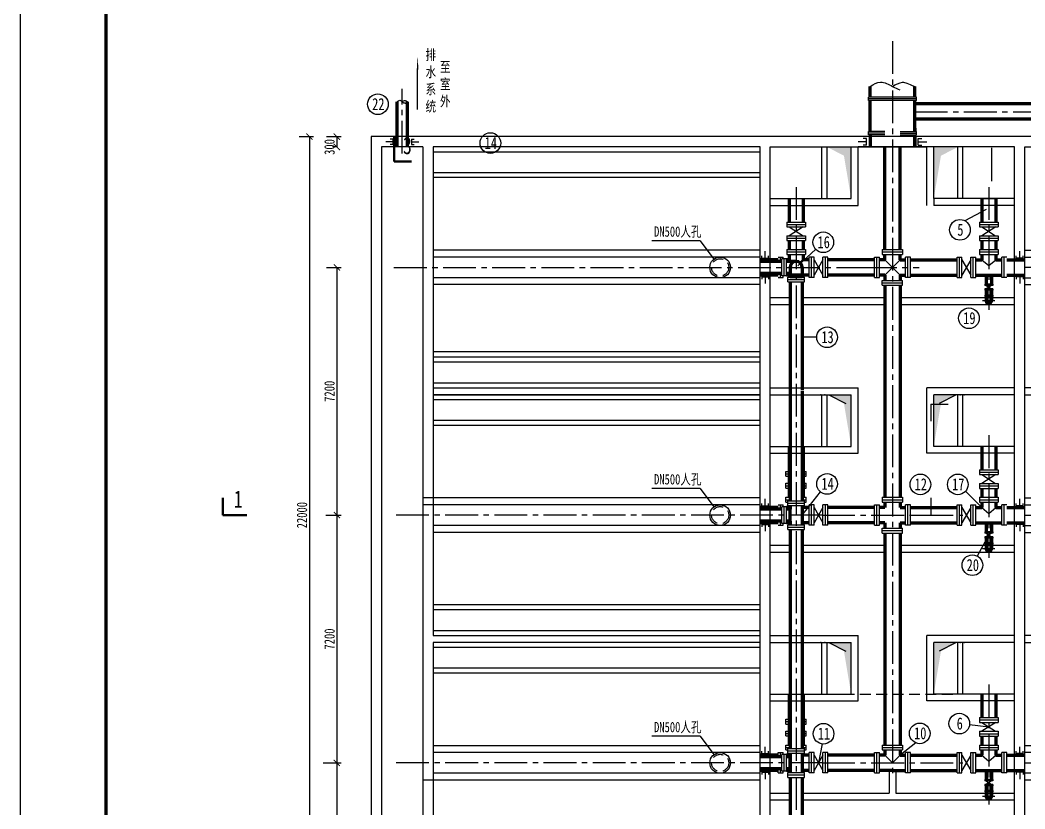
# Model space of a CAD drawing. Header units: millimetres. Extents: x 4237 to 5078, y 1819 to 2413.
# Drawn here: x 4237.1 to 4529.2, y 1956.4 to 2185.7 of the extents above; entities that cross this region are included whole.
import ezdxf
from ezdxf.enums import TextEntityAlignment as Align

# ---------------------------------------------------------------- set-up
doc = ezdxf.new("R2010")
doc.units = ezdxf.units.MM
doc.header["$LTSCALE"] = 0.5
doc.linetypes.add('CENTER2', pattern=[28.575, 19.05, -3.175, 3.175, -3.175])
doc.linetypes.add('DASHED2', pattern=[9.525, 6.35, -3.175])
for name, color, linetype in [('TWT_TITLE', 7, 'Continuous'), ('尺寸标注', 3, 'Continuous'), ('序号', 30, 'Continuous'), ('标高', 202, 'Continuous'), ('槽等滤池内部构造', 41, 'Continuous'), ('水面', 150, 'Continuous'), ('滤板等构造', 5, 'Continuous'), ('点划线', 4, 'CENTER2'), ('辅助与打断', 1, 'Continuous'), ('阀门等', 61, 'Continuous')]:
    doc.layers.add(name, color=color, linetype=linetype)
for name, color, linetype, lineweight in [('剖切符号', 1, 'Continuous', 30), ('反冲洗管线', 161, 'Continuous', 70), ('空气管线', 191, 'Continuous', 70), ('管线', 2, 'Continuous', 70)]:
    doc.layers.add(name, color=color, linetype=linetype, lineweight=lineweight)
doc.styles.get("Standard").update_dxf_attribs({"font": '', "width": 0.75})
doc.styles.add('标注', font='', dxfattribs={"width": 0.75, "height": 3})
doc.styles.get('Standard').set_extended_font_data('FangSong_GB2312')
doc.styles.get('标注').set_extended_font_data('FangSong_GB2312')

# ---------------------------------------------------------------- blocks, each defined once
blk = doc.blocks.new('编号')
at = {"layer": '序号'}
blk.add_circle((0, 0), 3, dxfattribs=at)
at = {"layer": '序号', "width": 0.75}
blk.add_attdef('编号', text='', height=3.5, dxfattribs=at).set_placement((0.13, -1.71), align=Align.CENTER)
blk = doc.blocks.new('_ArchTick')
at = {"color": 0, "linetype": 'ByBlock', "const_width": 0.15}
blk.add_lwpolyline([(-0.5, -0.5), (0.5, 0.5)], dxfattribs=at)

msp = doc.modelspace()

# ---------------------------------------------------------------- hatches: boundary and pattern name
at = {"layer": '水面'}
for points in [[(4478.717, 2148.809), (4471.717, 2148.809), (4476.617, 2146.274), (4478.717, 2133.809)], [(4502.717, 2148.809), (4509.717, 2148.809), (4504.818, 2146.274), (4502.717, 2133.809)], [(4478.717, 2076.809), (4471.717, 2076.809), (4476.617, 2074.274), (4478.717, 2061.809)], [(4502.717, 2076.809), (4509.717, 2076.809), (4504.818, 2074.274), (4502.717, 2061.809)], [(4478.717, 2004.809), (4471.717, 2004.809), (4476.617, 2002.274), (4478.717, 1989.809)], [(4502.717, 2004.809), (4509.717, 2004.809), (4504.818, 2002.274), (4502.717, 1989.809)]]:
    msp.add_hatch(color=256, dxfattribs=at).paths.add_polyline_path(points)

# ---------------------------------------------------------------- linework, layer by layer
for p, q in [((4352.691, 2159.698), (4352.691, 2171.307)), ((4642.217, 2151.809), (4339.217, 2151.809)), ((4339.217, 2151.809), (4339.217, 2077.809)), ((4345.517, 2150.309), (4343.42, 2150.309)), ((4345.517, 2151.109), (4344.747, 2151.109)), ((4345.517, 2151.109), (4345.517, 2149.509)), ((4350.917, 2151.109), (4350.917, 2149.509)), ((4350.917, 2151.109), (4351.688, 2151.109)), ((4350.917, 2150.309), (4353.015, 2150.309)), ((4483.217, 2150.309), (4480.717, 2150.309)), ((4483.217, 2151.309), (4482.217, 2151.309)), ((4483.217, 2149.309), (4483.217, 2151.309)), ((4498.217, 2149.309), (4498.217, 2151.309)), ((4498.217, 2151.309), (4499.217, 2151.309)), ((4498.217, 2150.309), (4500.717, 2150.309)), ((4354.217, 2148.809), (4342.217, 2148.809)), ((4342.217, 2148.809), (4342.217, 2077.809)), ((4345.517, 2149.509), (4344.724, 2149.509)), ((4350.917, 2149.509), (4351.711, 2149.509)), ((4354.217, 2148.809), (4354.217, 2077.809)), ((4357.217, 2148.809), (4357.217, 2078.809)), ((4452.217, 2148.809), (4357.217, 2148.809)), ((4455.217, 2077.809), (4455.217, 2148.809)), ((4455.217, 2148.809), (4480.717, 2148.809)), ((4470.217, 2133.926), (4470.217, 2148.926)), ((4471.717, 2133.926), (4471.717, 2148.926)), ((4478.717, 2133.809), (4478.717, 2148.809)), ((4478.717, 2133.809), (4478.717, 2148.809)), ((4480.717, 2148.809), (4500.717, 2148.809)), ((4480.717, 2131.809), (4480.717, 2148.809)), ((4483.217, 2149.309), (4482.217, 2149.309)), ((4498.217, 2149.309), (4499.217, 2149.309)), ((4526.217, 2148.809), (4500.717, 2148.809)), ((4500.717, 2131.809), (4500.717, 2148.809)), ((4502.717, 2133.809), (4502.717, 2148.809)), ((4502.717, 2133.809), (4502.717, 2148.809)), ((4509.717, 2133.809), (4509.717, 2148.809)), ((4511.217, 2133.809), (4511.217, 2148.809)), ((4526.217, 2077.809), (4526.217, 2148.809)), ((4529.217, 2148.809), (4624.217, 2148.809)), ((4529.217, 2078.809), (4529.217, 2148.809)), ((4455.217, 2133.809), (4478.717, 2133.809)), ((4526.217, 2133.809), (4502.717, 2133.809)), ((4516.717, 2133.809), (4520.722, 2133.809)), ((4455.217, 2131.809), (4480.717, 2131.809)), ((4526.217, 2131.809), (4502.717, 2131.809)), ((4434.84, 2121.555), (4438.833, 2116.212)), ((4453.717, 2116.505), (4453.717, 2118.505)), ((4527.717, 2116.505), (4527.717, 2118.505)), ((4452.717, 2116.505), (4452.717, 2117.205)), ((4452.717, 2116.505), (4454.717, 2116.505)), ((4454.717, 2116.505), (4454.717, 2117.205)), ((4461.288, 2115.559), (4460.713, 2116.059)), ((4464.717, 2116.059), (4463.754, 2115.219)), ((4488.467, 2116.059), (4490.717, 2113.809)), ((4490.717, 2113.809), (4492.967, 2116.059)), ((4516.717, 2116.059), (4518.717, 2114.316)), ((4518.717, 2114.316), (4520.722, 2116.059)), ((4526.717, 2116.505), (4526.717, 2117.205)), ((4528.717, 2116.505), (4526.717, 2116.505)), ((4528.717, 2116.505), (4528.717, 2117.205)), ((4490.717, 2113.809), (4488.467, 2111.559)), ((4490.717, 2113.809), (4492.967, 2111.559)), ((4452.717, 2111.113), (4454.717, 2111.113)), ((4452.717, 2111.113), (4452.717, 2110.413)), ((4453.717, 2111.113), (4453.717, 2109.113)), ((4454.717, 2111.113), (4454.717, 2110.413)), ((4528.717, 2111.113), (4526.717, 2111.113)), ((4526.717, 2111.113), (4526.717, 2110.413)), ((4527.717, 2111.113), (4527.717, 2109.113)), ((4528.717, 2111.113), (4528.717, 2110.413)), ((4455.217, 2105.059), (4460.967, 2105.059)), ((4455.217, 2103.059), (4460.967, 2103.059)), ((4464.467, 2105.059), (4488.467, 2105.059)), ((4464.467, 2103.059), (4488.467, 2103.059)), ((4492.967, 2105.059), (4526.217, 2105.059)), ((4492.967, 2103.059), (4526.217, 2103.059)), ((4357.217, 2089.398), (4452.217, 2089.398)), ((4339.217, 2077.809), (4339.217, 1986.236)), ((4342.217, 2077.809), (4342.217, 1986.236)), ((4354.217, 2077.809), (4354.217, 1986.236)), ((4357.217, 2078.809), (4452.217, 2078.809)), ((4357.217, 2076.809), (4357.217, 2006.809)), ((4452.217, 2076.809), (4357.217, 2076.809)), ((4357.217, 2076.809), (4452.217, 2076.809)), ((4452.217, 2006.809), (4452.217, 2077.809)), ((4455.217, 2078.809), (4480.717, 2078.809)), ((4455.217, 1986.236), (4455.217, 2077.809)), ((4455.217, 2076.809), (4478.717, 2076.809)), ((4470.217, 2061.809), (4470.217, 2076.809)), ((4471.717, 2061.809), (4471.717, 2076.809)), ((4478.717, 2061.809), (4478.717, 2076.809)), ((4478.717, 2061.809), (4478.717, 2076.809)), ((4480.717, 2077.809), (4480.717, 2078.809)), ((4480.717, 2059.809), (4480.717, 2077.809)), ((4526.217, 2078.809), (4500.717, 2078.809)), ((4500.717, 2077.809), (4500.717, 2078.809)), ((4500.717, 2059.809), (4500.717, 2077.809)), ((4502.717, 2061.809), (4502.717, 2076.809)), ((4526.217, 2076.809), (4502.717, 2076.809)), ((4502.717, 2061.809), (4502.717, 2076.809)), ((4509.717, 2061.809), (4509.717, 2076.809)), ((4511.217, 2061.809), (4511.217, 2076.809)), ((4526.217, 1986.236), (4526.217, 2077.809)), ((4624.217, 2078.809), (4529.217, 2078.809)), ((4529.217, 2006.809), (4529.217, 2077.809)), ((4529.217, 2076.809), (4624.217, 2076.809)), ((4455.217, 2061.809), (4478.717, 2061.809)), ((4455.217, 2059.809), (4480.717, 2059.809)), ((4526.217, 2059.809), (4500.717, 2059.809)), ((4526.217, 2061.809), (4502.717, 2061.809)), ((4434.84, 2049.555), (4438.833, 2044.212)), ((4452.717, 2044.505), (4452.717, 2045.205)), ((4453.717, 2044.505), (4453.717, 2046.505)), ((4454.717, 2044.505), (4454.717, 2045.205)), ((4526.717, 2044.505), (4526.717, 2045.205)), ((4527.717, 2044.505), (4527.717, 2046.505)), ((4528.717, 2044.505), (4528.717, 2045.205)), ((4452.717, 2044.505), (4454.717, 2044.505)), ((4460.967, 2043.838), (4460.713, 2044.059)), ((4464.717, 2044.059), (4464.467, 2043.841)), ((4516.717, 2044.059), (4518.717, 2042.316)), ((4518.717, 2042.316), (4520.722, 2044.059)), ((4528.717, 2044.505), (4526.717, 2044.505)), ((4452.717, 2039.113), (4454.717, 2039.113)), ((4452.717, 2039.113), (4452.717, 2038.413)), ((4453.717, 2039.113), (4453.717, 2037.113)), ((4454.717, 2039.113), (4454.717, 2038.413)), ((4528.717, 2039.113), (4526.717, 2039.113)), ((4526.717, 2039.113), (4526.717, 2038.413)), ((4527.717, 2039.113), (4527.717, 2037.113)), ((4528.717, 2039.113), (4528.717, 2038.413)), ((4455.217, 2033.059), (4460.967, 2033.059)), ((4464.467, 2033.059), (4488.467, 2033.059)), ((4492.967, 2033.059), (4526.217, 2033.059)), ((4455.217, 2031.059), (4460.967, 2031.059)), ((4464.467, 2031.059), (4488.467, 2031.059)), ((4492.967, 2031.059), (4526.217, 2031.059)), ((4357.217, 2006.809), (4452.217, 2006.809)), ((4452.217, 1986.236), (4452.217, 2006.809)), ((4455.217, 2006.809), (4480.717, 2006.809)), ((4480.717, 1987.809), (4480.717, 2006.809)), ((4526.217, 2006.809), (4500.717, 2006.809)), ((4500.717, 1987.809), (4500.717, 2006.809)), ((4624.217, 2006.809), (4529.217, 2006.809)), ((4529.217, 1986.236), (4529.217, 2006.809)), ((4357.217, 2004.809), (4357.217, 1986.236)), ((4452.217, 2004.809), (4357.217, 2004.809)), ((4455.217, 2004.809), (4478.717, 2004.809)), ((4470.217, 1989.809), (4470.217, 2004.809)), ((4471.717, 1989.809), (4471.717, 2004.809)), ((4478.717, 1989.809), (4478.717, 2004.809)), ((4478.717, 1989.809), (4478.717, 2004.809)), ((4478.717, 1989.809), (4478.717, 2004.809)), ((4502.717, 1989.809), (4502.717, 2004.809)), ((4502.717, 1989.809), (4502.717, 2004.809)), ((4526.217, 2004.809), (4502.717, 2004.809)), ((4502.717, 1989.809), (4502.717, 2004.809)), ((4509.717, 1989.809), (4509.717, 2004.809)), ((4511.217, 1989.809), (4511.217, 2004.809)), ((4529.217, 2004.809), (4624.217, 2004.809)), ((4455.217, 1989.809), (4478.717, 1989.809)), ((4526.217, 1989.809), (4502.717, 1989.809)), ((4339.217, 1986.236), (4339.217, 1931.809)), ((4342.217, 1986.236), (4342.217, 1934.809)), ((4354.217, 1986.236), (4354.217, 1934.809)), ((4357.217, 1986.236), (4357.217, 1934.809)), ((4452.217, 1934.809), (4452.217, 1986.236)), ((4455.217, 1987.809), (4480.717, 1987.809)), ((4455.217, 1934.809), (4455.217, 1986.236)), ((4526.217, 1987.809), (4500.717, 1987.809)), ((4526.217, 1934.809), (4526.217, 1986.236)), ((4529.217, 1934.809), (4529.217, 1986.236)), ((4434.84, 1977.555), (4438.833, 1972.212)), ((4453.717, 1972.505), (4453.717, 1974.505)), ((4527.717, 1972.505), (4527.717, 1974.505)), ((4452.717, 1972.505), (4452.717, 1973.205)), ((4452.717, 1972.505), (4454.717, 1972.505)), ((4454.717, 1972.505), (4454.717, 1973.205)), ((4460.967, 1971.838), (4460.713, 1972.059)), ((4464.717, 1972.059), (4464.467, 1971.841)), ((4488.467, 1972.059), (4490.717, 1969.809)), ((4490.717, 1969.809), (4492.967, 1972.059)), ((4516.717, 1972.059), (4518.717, 1970.316)), ((4518.717, 1970.316), (4520.722, 1972.059)), ((4526.717, 1972.505), (4526.717, 1973.205)), ((4528.717, 1972.505), (4526.717, 1972.505)), ((4528.717, 1972.505), (4528.717, 1973.205)), ((4452.717, 1967.113), (4454.717, 1967.113)), ((4452.717, 1967.113), (4452.717, 1966.413)), ((4453.717, 1967.113), (4453.717, 1965.113)), ((4454.717, 1967.113), (4454.717, 1966.413)), ((4489.717, 1967.559), (4489.717, 1961.059)), ((4491.717, 1967.559), (4491.717, 1961.059)), ((4528.717, 1967.113), (4526.717, 1967.113)), ((4526.717, 1967.113), (4526.717, 1966.413)), ((4527.717, 1967.113), (4527.717, 1965.113)), ((4528.717, 1967.113), (4528.717, 1966.413)), ((4455.217, 1961.059), (4460.967, 1961.059)), ((4464.467, 1961.059), (4489.717, 1961.059)), ((4491.717, 1961.059), (4526.217, 1961.059)), ((4455.217, 1959.059), (4460.967, 1959.059)), ((4464.467, 1959.059), (4491.717, 1959.059)), ((4491.717, 1959.059), (4526.217, 1959.059))]:
    msp.add_line(p, q)
at = {"color": 0}
for p, q in [((4500.717, 2148.809), (4480.717, 2148.809)), ((4480.717, 2148.809), (4482.717, 2148.809)), ((4502.717, 2133.809), (4502.717, 2131.809))]:
    msp.add_line(p, q, dxfattribs=at)
msp.add_lwpolyline([(4352.691, 2171.307, 0.5, 0, 0), (4352.691, 2175.307, 0, 0, 0)], format="xyseb")
for centre in [(4440.629, 2113.809), (4440.629, 2041.809), (4440.629, 1969.809)]:
    msp.add_circle(centre, 3)
at = {"linetype": 'DASHED2'}
for centre in [(4440.629, 2113.809), (4440.629, 2041.809), (4440.629, 1969.809)]:
    msp.add_circle(centre, 2.5, dxfattribs=at)
for points in [[(4484.217, 2166.414), (4487.249, 2167.688), (4490.774, 2166.414), (4492.853, 2165.371)], [(4346.717, 2161.958), (4347.528, 2162.369), (4348.217, 2161.958), (4349.044, 2161.576), (4349.717, 2161.958)]]:
    msp.add_spline(points, degree=3)
for points, knots in [([(4490.774, 2166.414), (4491.578, 2166.997), (4493.994, 2168.095), (4495.026, 2167.238), (4497.217, 2166.414)], [5.6120981, 5.6120981, 5.6120981, 5.6120981, 8.3002668, 11.0951558, 11.0951558, 11.0951558, 11.0951558]), ([(4348.217, 2161.958), (4348.485, 2162.172), (4349.015, 2162.531), (4349.496, 2162.138), (4349.717, 2161.958)], [1.7112257, 1.7112257, 1.7112257, 1.7112257, 2.6216119, 3.3962853, 3.3962853, 3.3962853, 3.3962853])]:
    msp.add_open_spline(points, degree=3, knots=knots)
at = {"layer": 'TWT_TITLE', "color": 0}
msp.add_lwpolyline([(4237.137, 1819.483), (5078.137, 1819.483), (5078.137, 2413.483), (4237.137, 2413.483)], close=True, dxfattribs=at)
at = {"layer": 'TWT_TITLE', "color": 0, "const_width": 1}
msp.add_lwpolyline([(4262.137, 1829.483), (5068.137, 1829.483), (5068.137, 2403.483), (4262.137, 2403.483)], close=True, dxfattribs=at)
at = {"layer": '剖切符号', "ltscale": 0.4}
for p, q in [((4501.883, 2074.096), (4501.883, 2069.096)), ((4501.883, 2074.096), (4506.883, 2074.096)), ((4501.883, 2046.809), (4501.883, 2041.809)), ((4496.883, 2041.809), (4501.883, 2041.809))]:
    msp.add_line(p, q, dxfattribs=at)
at = {"layer": '反冲洗管线'}
for p, q in [((4600.017, 2161.359), (4497.217, 2161.359)), ((4600.017, 2156.859), (4497.217, 2156.859)), ((4488.467, 2119.009), (4488.467, 2148.809)), ((4492.967, 2119.009), (4492.967, 2148.809)), ((4460.713, 2133.809), (4460.713, 2126.992)), ((4464.717, 2133.809), (4464.717, 2126.992)), ((4516.717, 2133.809), (4516.717, 2126.992)), ((4520.722, 2133.809), (4520.722, 2126.992)), ((4460.713, 2121.592), (4460.713, 2119.009)), ((4464.717, 2121.592), (4464.717, 2119.009)), ((4516.717, 2121.592), (4516.717, 2119.009)), ((4520.722, 2121.592), (4520.722, 2119.009)), ((4460.713, 2117.609), (4460.713, 2116.059)), ((4464.717, 2117.609), (4464.717, 2116.059)), ((4488.467, 2116.059), (4488.467, 2117.609)), ((4492.967, 2116.059), (4492.967, 2117.609)), ((4516.717, 2117.609), (4516.717, 2116.059)), ((4520.722, 2117.609), (4520.722, 2116.059)), ((4457.517, 2116.059), (4452.217, 2116.059)), ((4460.713, 2116.059), (4459.917, 2116.059)), ((4466.517, 2116.059), (4464.717, 2116.059)), ((4485.517, 2116.059), (4471.917, 2116.059)), ((4485.517, 2116.059), (4477.204, 2116.059)), ((4488.467, 2116.059), (4486.917, 2116.059)), ((4488.467, 2116.059), (4486.917, 2116.059)), ((4492.967, 2116.059), (4494.517, 2116.059)), ((4495.917, 2116.059), (4509.517, 2116.059)), ((4514.917, 2116.059), (4516.717, 2116.059)), ((4520.722, 2116.059), (4522.517, 2116.059)), ((4523.917, 2116.059), (4529.217, 2116.059)), ((4457.517, 2111.559), (4452.217, 2111.559)), ((4466.517, 2111.559), (4459.917, 2111.559)), ((4485.517, 2111.559), (4471.917, 2111.559)), ((4485.517, 2111.559), (4477.204, 2111.559)), ((4488.467, 2111.559), (4486.917, 2111.559)), ((4488.467, 2111.559), (4486.917, 2111.559)), ((4488.467, 2111.559), (4488.467, 2110.017)), ((4492.967, 2111.559), (4492.967, 2110.017)), ((4492.967, 2111.559), (4494.517, 2111.559)), ((4495.917, 2111.559), (4509.517, 2111.559)), ((4514.917, 2111.559), (4522.517, 2111.559)), ((4523.917, 2111.559), (4529.217, 2111.559)), ((4488.467, 2108.617), (4488.467, 2077.809)), ((4492.967, 2108.617), (4492.967, 2077.813)), ((4488.467, 2077.813), (4488.467, 2047.009)), ((4492.967, 2077.813), (4492.967, 2047.009)), ((4460.713, 2061.809), (4460.713, 2047.009)), ((4464.717, 2061.809), (4464.717, 2047.009)), ((4516.717, 2061.809), (4516.717, 2054.992)), ((4520.722, 2061.809), (4520.722, 2054.992)), ((4516.717, 2049.592), (4516.717, 2047.009)), ((4520.722, 2049.592), (4520.722, 2047.009)), ((4460.713, 2044.609), (4460.713, 2044.059)), ((4464.717, 2044.609), (4464.717, 2044.059)), ((4488.467, 2045.609), (4488.467, 2044.059)), ((4492.967, 2045.609), (4492.967, 2044.059)), ((4516.717, 2045.609), (4516.717, 2044.059)), ((4520.722, 2045.609), (4520.722, 2044.059)), ((4457.517, 2044.059), (4452.217, 2044.059)), ((4460.713, 2044.059), (4459.917, 2044.059)), ((4466.517, 2044.059), (4464.717, 2044.059)), ((4485.517, 2044.059), (4471.917, 2044.059)), ((4485.517, 2044.059), (4477.204, 2044.059)), ((4488.467, 2044.059), (4486.917, 2044.059)), ((4488.467, 2044.059), (4486.917, 2044.059)), ((4492.967, 2044.059), (4494.517, 2044.059)), ((4495.917, 2044.059), (4509.517, 2044.059)), ((4514.917, 2044.059), (4516.717, 2044.059)), ((4520.722, 2044.059), (4522.517, 2044.059)), ((4523.917, 2044.059), (4529.217, 2044.059)), ((4457.517, 2039.559), (4452.217, 2039.559)), ((4460.967, 2039.559), (4459.917, 2039.559)), ((4466.517, 2039.559), (4464.467, 2039.559)), ((4485.517, 2039.559), (4471.917, 2039.559)), ((4485.517, 2039.559), (4477.204, 2039.559)), ((4488.467, 2039.559), (4486.917, 2039.559)), ((4488.467, 2039.559), (4486.917, 2039.559)), ((4488.467, 2039.559), (4488.467, 2038.009)), ((4492.967, 2039.559), (4492.967, 2038.009)), ((4492.967, 2039.559), (4494.517, 2039.559)), ((4495.917, 2039.559), (4509.517, 2039.559)), ((4514.917, 2039.559), (4522.517, 2039.559)), ((4523.917, 2039.559), (4529.217, 2039.559)), ((4488.467, 2036.609), (4488.467, 1986.236)), ((4492.967, 2036.609), (4492.967, 1986.236)), ((4460.713, 1989.809), (4460.713, 1986.236)), ((4464.717, 1989.809), (4464.717, 1986.236)), ((4516.717, 1989.809), (4516.717, 1986.236)), ((4520.722, 1989.809), (4520.722, 1986.236)), ((4460.713, 1986.236), (4460.713, 1975.009)), ((4464.717, 1986.236), (4464.717, 1975.009)), ((4488.467, 1986.236), (4488.467, 1975.009)), ((4492.967, 1986.236), (4492.967, 1975.009)), ((4516.717, 1986.236), (4516.717, 1982.992)), ((4520.722, 1986.236), (4520.722, 1982.992)), ((4516.717, 1977.592), (4516.717, 1975.009)), ((4520.722, 1977.592), (4520.722, 1975.009)), ((4457.517, 1972.059), (4452.217, 1972.059)), ((4460.713, 1972.059), (4459.917, 1972.059)), ((4460.713, 1972.609), (4460.713, 1972.059)), ((4464.717, 1972.609), (4464.717, 1972.059)), ((4466.517, 1972.059), (4464.717, 1972.059)), ((4485.517, 1972.059), (4471.917, 1972.059)), ((4485.517, 1972.059), (4477.204, 1972.059)), ((4488.467, 1972.059), (4486.917, 1972.059)), ((4488.467, 1972.059), (4486.917, 1972.059)), ((4488.467, 1973.609), (4488.467, 1972.059)), ((4492.967, 1973.609), (4492.967, 1972.059)), ((4492.967, 1972.059), (4494.517, 1972.059)), ((4495.917, 1972.059), (4509.517, 1972.059)), ((4514.917, 1972.059), (4516.717, 1972.059)), ((4516.717, 1973.609), (4516.717, 1972.059)), ((4520.722, 1973.609), (4520.722, 1972.059)), ((4520.722, 1972.059), (4522.517, 1972.059)), ((4523.917, 1972.059), (4529.217, 1972.059)), ((4457.517, 1967.559), (4452.217, 1967.559)), ((4460.967, 1967.559), (4459.917, 1967.559)), ((4466.517, 1967.559), (4464.467, 1967.559)), ((4485.517, 1967.559), (4471.917, 1967.559)), ((4485.517, 1967.559), (4477.204, 1967.559)), ((4490.717, 1967.559), (4486.917, 1967.559)), ((4490.717, 1967.559), (4486.917, 1967.559)), ((4490.717, 1967.559), (4494.517, 1967.559)), ((4495.917, 1967.559), (4509.517, 1967.559)), ((4514.917, 1967.559), (4522.517, 1967.559)), ((4523.917, 1967.559), (4529.217, 1967.559))]:
    msp.add_line(p, q, dxfattribs=at)
at = {"layer": '尺寸标注', "transparency": 16777216}
for p, q in [((4318.217, 2151.809), (4322.467, 2151.809)), ((4321.217, 2151.809), (4321.217, 1931.809)), ((4326.217, 2151.809), (4330.467, 2151.809)), ((4329.217, 2151.809), (4329.217, 2148.809)), ((4329.217, 2148.809), (4327.967, 2148.809)), ((4326.217, 2113.809), (4330.467, 2113.809)), ((4329.217, 2113.809), (4329.217, 2041.809)), ((4325.969, 2041.809), (4330.467, 2041.809)), ((4325.969, 2041.809), (4330.467, 2041.809)), ((4329.217, 2041.809), (4329.217, 1969.809)), ((4325.229, 1969.809), (4330.467, 1969.809)), ((4325.229, 1969.809), (4330.467, 1969.809)), ((4329.217, 1969.809), (4329.217, 1934.809))]:
    msp.add_line(p, q, dxfattribs=at)
at = {"layer": '尺寸标注', "color": 0}
for p, q in [((4452.217, 1934.809), (4452.217, 2148.809)), ((4529.217, 1934.809), (4529.217, 2148.809)), ((4624.217, 2078.809), (4529.217, 2078.809))]:
    msp.add_line(p, q, dxfattribs=at)
at = {"layer": '尺寸标注'}
msp.add_line((4357.217, 2078.809), (4357.217, 2076.809), dxfattribs=at)
at = {"layer": '序号'}
for p, q in [((4517.989, 2130.595), (4511.763, 2127.368)), ((4468.403, 2119.066), (4463.19, 2114.246)), ((4468.718, 2093.572), (4464.467, 2093.572)), ((4464.467, 2041.809), (4469.845, 2048.541)), ((4511.959, 2048.745), (4516.717, 2044.059)), ((4518.717, 2036.052), (4515.38, 2029.906)), ((4513.143, 1981.008), (4518.717, 1980.291)), ((4470.275, 1975.322), (4469.218, 1969.809)), ((4497.47, 1975.641), (4492.967, 1972.059))]:
    msp.add_line(p, q, dxfattribs=at)
at = {"layer": '标高'}
for p, q in [((4434.84, 2121.555), (4420.788, 2121.555)), ((4434.84, 2049.555), (4420.788, 2049.555)), ((4434.84, 1977.555), (4420.788, 1977.555))]:
    msp.add_line(p, q, dxfattribs=at)
at = {"layer": '槽等滤池内部构造'}
for p, q in [((4452.217, 2147.309), (4357.217, 2147.309)), ((4452.217, 2141.309), (4357.217, 2141.309)), ((4452.217, 2139.899), (4357.217, 2139.899)), ((4452.217, 2118.809), (4357.217, 2118.809)), ((4529.217, 2118.809), (4624.217, 2118.809)), ((4452.217, 2116.809), (4357.217, 2116.809)), ((4529.217, 2116.809), (4624.217, 2116.809)), ((4452.217, 2110.809), (4357.217, 2110.809)), ((4529.217, 2110.809), (4624.217, 2110.809)), ((4452.217, 2108.809), (4357.217, 2108.809)), ((4529.217, 2108.809), (4624.217, 2108.809)), ((4452.217, 2087.719), (4357.217, 2087.719)), ((4452.217, 2086.309), (4357.217, 2086.309)), ((4357.217, 2080.309), (4452.217, 2080.309)), ((4452.217, 2075.309), (4357.217, 2075.309)), ((4452.217, 2069.309), (4357.217, 2069.309)), ((4452.217, 2069.309), (4357.217, 2069.309)), ((4452.217, 2067.899), (4357.217, 2067.899)), ((4452.217, 2067.899), (4357.217, 2067.899)), ((4452.217, 2046.809), (4354.217, 2046.809)), ((4452.217, 2044.809), (4354.217, 2044.809)), ((4529.217, 2046.809), (4624.217, 2046.809)), ((4529.217, 2046.809), (4532.317, 2046.809)), ((4529.217, 2044.809), (4624.217, 2044.809)), ((4529.217, 2044.809), (4532.317, 2044.809)), ((4452.217, 2038.809), (4357.217, 2038.809)), ((4529.217, 2038.809), (4624.217, 2038.809)), ((4529.217, 2038.809), (4532.317, 2038.809)), ((4452.217, 2036.809), (4357.217, 2036.809)), ((4529.217, 2036.809), (4624.217, 2036.809)), ((4529.217, 2036.809), (4532.317, 2036.809)), ((4452.217, 2015.719), (4357.217, 2015.719)), ((4452.217, 2014.309), (4357.217, 2014.309)), ((4357.217, 2008.309), (4452.217, 2008.309)), ((4452.217, 2003.309), (4357.217, 2003.309)), ((4452.217, 1997.309), (4357.217, 1997.309)), ((4452.217, 1995.899), (4357.217, 1995.899)), ((4452.217, 1974.809), (4357.217, 1974.809)), ((4532.492, 1974.809), (4529.217, 1974.809)), ((4452.217, 1972.809), (4357.217, 1972.809)), ((4532.492, 1972.809), (4529.217, 1972.809)), ((4452.217, 1966.809), (4357.217, 1966.809)), ((4532.492, 1966.809), (4529.217, 1966.809)), ((4452.217, 1964.809), (4354.217, 1964.809)), ((4532.492, 1964.809), (4529.217, 1964.809))]:
    msp.add_line(p, q, dxfattribs=at)
at = {"layer": '水面'}
for p, q in [((4472.217, 2076.809), (4477.117, 2074.274)), ((4509.217, 2076.809), (4504.318, 2074.274)), ((4472.217, 2004.809), (4477.117, 2002.274)), ((4509.217, 2004.809), (4504.318, 2002.274))]:
    msp.add_line(p, q, dxfattribs=at)
for p in [(4469.884, 2076.809), (4469.884, 2076.809), (4471.051, 2076.809), (4471.051, 2076.809), (4510.384, 2076.809), (4510.384, 2076.809), (4511.551, 2076.809), (4511.551, 2076.809), (4469.884, 2004.809), (4469.884, 2004.809), (4471.051, 2004.809), (4471.051, 2004.809), (4510.384, 2004.809), (4510.384, 2004.809), (4511.551, 2004.809), (4511.551, 2004.809)]:
    msp.add_point(p, dxfattribs=at)
at = {"layer": '滤板等构造'}
msp.add_line((4519.567, 2138.859), (4519.567, 2148.559), dxfattribs=at)
at = {"layer": '点划线'}
for p, q in [((4490.717, 2179.558), (4490.717, 1966.176)), ((4348.217, 2146.909), (4348.217, 2165.671)), ((4497.217, 2159.041), (4605.017, 2159.109)), ((4462.717, 2137.139), (4462.717, 2109.072)), ((4462.717, 2137.139), (4462.717, 1935.173)), ((4518.717, 2137.139), (4518.717, 2101.459)), ((4345.819, 2113.809), (4482.431, 2113.809)), ((4482.431, 2113.809), (4498.486, 2113.809)), ((4620.327, 2113.809), (4529.217, 2113.809)), ((4520.509, 2104.059), (4516.903, 2104.059)), ((4518.717, 2065.016), (4518.717, 2029.388)), ((4470.277, 2041.809), (4345.503, 2041.809)), ((4470.277, 2041.809), (4511.158, 2041.809)), ((4529.217, 2041.809), (4620.785, 2041.809)), ((4520.509, 2032.059), (4516.903, 2032.059)), ((4518.717, 1992.6), (4518.717, 1957.674)), ((4470.277, 1969.809), (4346.02, 1969.809)), ((4470.277, 1969.809), (4511.158, 1969.809)), ((4529.217, 1969.809), (4624.217, 1969.809)), ((4520.509, 1960.059), (4516.903, 1960.059))]:
    msp.add_line(p, q, dxfattribs=at)
at = {"layer": '点划线', "linetype": 'DASHED2'}
msp.add_line((4471.717, 1989.809), (4509.717, 1989.809), dxfattribs=at)
at = {"layer": '空气管线'}
for p, q in [((4458.517, 2115.559), (4452.217, 2115.559)), ((4462.717, 2115.559), (4459.917, 2115.559)), ((4458.517, 2112.059), (4452.217, 2112.059)), ((4460.967, 2112.059), (4459.917, 2112.059)), ((4460.967, 2113.809), (4460.967, 2111.009)), ((4464.467, 2113.809), (4464.467, 2111.009)), ((4460.967, 2109.609), (4460.967, 2077.809)), ((4464.467, 2109.609), (4464.467, 2078.161)), ((4460.967, 2077.809), (4460.967, 2046.009)), ((4464.467, 2077.809), (4464.467, 2046.009)), ((4460.967, 2044.609), (4460.967, 2043.559)), ((4464.467, 2044.609), (4464.467, 2039.009)), ((4458.517, 2043.559), (4452.217, 2043.559)), ((4460.967, 2043.559), (4459.917, 2043.559)), ((4460.967, 2040.059), (4460.967, 2043.559)), ((4458.517, 2040.059), (4452.217, 2040.059)), ((4460.967, 2040.059), (4459.917, 2040.059)), ((4460.967, 2040.059), (4460.967, 2039.009)), ((4460.967, 2037.609), (4460.967, 1986.236)), ((4464.467, 2037.609), (4464.467, 1986.236)), ((4460.967, 1986.236), (4460.967, 1974.009)), ((4464.467, 1986.236), (4464.467, 1974.009)), ((4458.517, 1971.559), (4452.217, 1971.559)), ((4460.967, 1971.559), (4459.917, 1971.559)), ((4460.967, 1972.609), (4460.967, 1967.009)), ((4460.967, 1968.059), (4460.967, 1971.559)), ((4464.467, 1972.609), (4464.467, 1967.009)), ((4458.517, 1968.059), (4452.217, 1968.059)), ((4460.967, 1968.059), (4459.917, 1968.059)), ((4460.967, 1965.609), (4460.967, 1936.876)), ((4464.467, 1965.609), (4464.467, 1936.876))]:
    msp.add_line(p, q, dxfattribs=at)
msp.add_arc((4462.717, 2113.809), 1.75, 0, 180, dxfattribs=at)
at = {"layer": '管线'}
for p, q in [((4484.217, 2163.309), (4484.217, 2166.414)), ((4497.217, 2163.309), (4497.217, 2166.414)), ((4346.717, 2148.809), (4346.717, 2161.958)), ((4349.717, 2148.809), (4349.717, 2161.958)), ((4484.217, 2153.309), (4484.217, 2162.309)), ((4497.217, 2153.309), (4497.217, 2162.309)), ((4497.217, 2148.809), (4497.217, 2152.309)), ((4517.967, 2111.559), (4517.967, 2108.95)), ((4519.467, 2111.559), (4519.467, 2108.95)), ((4517.967, 2107.154), (4517.967, 2105.759)), ((4519.467, 2107.154), (4519.467, 2105.759)), ((4517.967, 2105.359), (4517.967, 2104.059)), ((4519.467, 2105.359), (4519.467, 2104.059)), ((4517.967, 2039.559), (4517.967, 2036.95)), ((4519.467, 2039.559), (4519.467, 2036.95)), ((4517.967, 2035.154), (4517.967, 2033.759)), ((4517.967, 2033.359), (4517.967, 2032.059)), ((4519.467, 2035.154), (4519.467, 2033.759)), ((4519.467, 2033.359), (4519.467, 2032.059)), ((4517.967, 1967.559), (4517.967, 1964.95)), ((4519.467, 1967.559), (4519.467, 1964.95)), ((4517.967, 1963.154), (4517.967, 1961.759)), ((4519.467, 1963.154), (4519.467, 1961.759)), ((4517.967, 1961.359), (4517.967, 1960.059)), ((4519.467, 1961.359), (4519.467, 1960.059))]:
    msp.add_line(p, q, dxfattribs=at)
at = {"layer": '管线', "linetype": 'DASHED2'}
for p, q in [((4497.217, 2154.309), (4497.217, 2153.309)), ((4484.217, 2152.309), (4484.217, 2148.809)), ((4497.217, 2152.309), (4497.217, 2148.809))]:
    msp.add_line(p, q, dxfattribs=at)
at = {"layer": '管线'}
for centre in [(4518.717, 2104.059), (4518.717, 2032.059), (4518.717, 1960.059)]:
    msp.add_arc(centre, 0.75, 180, 0, dxfattribs=at)
at = {"layer": '辅助与打断', "lineweight": 50}
for p, q in [((4345.894, 2151.619), (4345.894, 2144.619)), ((4345.894, 2144.619), (4350.894, 2144.619)), ((4296.053, 2041.809), (4296.053, 2046.809)), ((4296.053, 2041.809), (4296.053, 2046.809)), ((4303.053, 2041.809), (4296.053, 2041.809))]:
    msp.add_line(p, q, dxfattribs=at)
at = {"layer": '阀门等'}
for p, q in [((4497.717, 2163.309), (4483.717, 2163.309)), ((4483.717, 2162.309), (4483.717, 2163.309)), ((4497.717, 2162.809), (4483.717, 2162.809)), ((4497.717, 2162.309), (4483.717, 2162.309)), ((4497.717, 2162.309), (4497.717, 2163.309)), ((4488.467, 2153.309), (4483.717, 2153.309)), ((4483.717, 2152.309), (4483.717, 2153.309)), ((4488.467, 2152.809), (4483.717, 2152.809)), ((4492.967, 2153.309), (4497.717, 2153.309)), ((4492.967, 2152.809), (4497.717, 2152.809)), ((4497.717, 2152.309), (4497.717, 2153.309)), ((4488.467, 2152.309), (4483.717, 2152.309)), ((4492.967, 2152.309), (4497.717, 2152.309)), ((4460.013, 2126.992), (4460.015, 2125.592)), ((4460.015, 2126.992), (4465.42, 2126.992)), ((4465.42, 2126.992), (4465.42, 2125.592)), ((4516.013, 2126.992), (4516.015, 2125.592)), ((4516.015, 2126.992), (4521.42, 2126.992)), ((4521.42, 2126.992), (4521.42, 2125.592)), ((4460.015, 2126.292), (4465.42, 2126.292)), ((4460.015, 2125.592), (4465.42, 2125.592)), ((4460.713, 2125.592), (4464.717, 2122.992)), ((4464.722, 2125.592), (4460.717, 2122.992)), ((4516.015, 2126.292), (4521.42, 2126.292)), ((4516.015, 2125.592), (4521.42, 2125.592)), ((4516.713, 2125.592), (4520.717, 2122.992)), ((4520.722, 2125.592), (4516.717, 2122.992)), ((4460.013, 2122.992), (4460.015, 2121.592)), ((4460.015, 2122.992), (4465.42, 2122.992)), ((4460.015, 2122.292), (4465.42, 2122.292)), ((4460.015, 2121.592), (4465.42, 2121.592)), ((4465.42, 2122.992), (4465.42, 2121.592)), ((4516.013, 2122.992), (4516.015, 2121.592)), ((4516.015, 2122.992), (4521.42, 2122.992)), ((4516.015, 2122.292), (4521.42, 2122.292)), ((4516.015, 2121.592), (4521.42, 2121.592)), ((4521.42, 2122.992), (4521.42, 2121.592)), ((4460.015, 2119.009), (4465.42, 2119.009)), ((4460.015, 2119.009), (4460.015, 2117.609)), ((4460.015, 2118.309), (4465.42, 2118.309)), ((4460.015, 2117.609), (4465.42, 2117.609)), ((4465.42, 2119.009), (4465.42, 2117.609)), ((4487.767, 2119.009), (4493.667, 2119.009)), ((4487.767, 2119.009), (4487.767, 2117.609)), ((4487.767, 2118.309), (4493.667, 2118.309)), ((4487.767, 2117.609), (4493.667, 2117.609)), ((4493.667, 2119.009), (4493.667, 2117.609)), ((4516.015, 2119.009), (4521.42, 2119.009)), ((4516.015, 2119.009), (4516.015, 2117.609)), ((4516.015, 2118.309), (4521.42, 2118.309)), ((4516.015, 2117.609), (4521.42, 2117.609)), ((4521.42, 2119.009), (4521.42, 2117.609)), ((4457.517, 2116.82), (4458.917, 2116.82)), ((4458.217, 2115.559), (4458.217, 2116.82)), ((4458.517, 2111.359), (4458.517, 2116.259)), ((4459.917, 2116.259), (4458.517, 2116.259)), ((4458.917, 2116.259), (4458.917, 2116.82)), ((4459.217, 2111.359), (4459.217, 2116.259)), ((4459.217, 2112.059), (4459.217, 2115.559)), ((4459.917, 2111.359), (4459.917, 2116.259)), ((4466.517, 2110.92), (4466.517, 2116.82)), ((4467.917, 2116.82), (4466.517, 2116.82)), ((4467.217, 2110.92), (4467.217, 2116.82)), ((4467.917, 2110.92), (4467.917, 2116.82)), ((4467.917, 2116.059), (4470.517, 2111.559)), ((4470.517, 2116.059), (4467.917, 2111.559)), ((4470.517, 2110.92), (4470.517, 2116.82)), ((4471.917, 2116.82), (4470.517, 2116.82)), ((4471.217, 2110.92), (4471.217, 2116.82)), ((4471.217, 2110.92), (4471.217, 2116.759)), ((4471.917, 2110.92), (4471.917, 2116.82)), ((4485.517, 2110.92), (4485.517, 2116.82)), ((4485.517, 2116.82), (4486.917, 2116.82)), ((4486.217, 2110.92), (4486.217, 2116.82)), ((4486.917, 2110.92), (4486.917, 2116.82)), ((4494.517, 2110.92), (4494.517, 2116.82)), ((4495.917, 2116.82), (4494.517, 2116.82)), ((4495.217, 2110.92), (4495.217, 2116.82)), ((4495.917, 2110.92), (4495.917, 2116.82)), ((4509.517, 2110.92), (4509.517, 2116.82)), ((4509.517, 2116.82), (4510.917, 2116.82)), ((4510.217, 2110.92), (4510.217, 2116.82)), ((4510.217, 2110.92), (4510.217, 2116.759)), ((4510.917, 2110.92), (4510.917, 2116.82)), ((4513.517, 2116.059), (4510.917, 2111.559)), ((4510.917, 2116.059), (4513.517, 2111.559)), ((4513.517, 2110.92), (4513.517, 2116.82)), ((4513.517, 2116.82), (4514.917, 2116.82)), ((4514.217, 2110.92), (4514.217, 2116.82)), ((4514.917, 2110.92), (4514.917, 2116.82)), ((4522.517, 2110.92), (4522.517, 2116.82)), ((4523.917, 2116.82), (4522.517, 2116.82)), ((4523.217, 2110.92), (4523.217, 2116.82)), ((4458.217, 2110.92), (4458.217, 2112.059)), ((4457.517, 2110.92), (4458.917, 2110.92)), ((4459.917, 2111.359), (4458.517, 2111.359)), ((4458.917, 2110.92), (4458.917, 2111.359)), ((4460.267, 2111.009), (4465.167, 2111.009)), ((4460.267, 2109.609), (4460.267, 2111.009)), ((4460.267, 2110.309), (4465.167, 2110.309)), ((4460.267, 2109.609), (4465.167, 2109.609)), ((4464.467, 2110.309), (4460.967, 2110.309)), ((4465.167, 2109.609), (4465.167, 2111.009)), ((4467.917, 2110.92), (4466.517, 2110.92)), ((4471.917, 2110.92), (4470.517, 2110.92)), ((4485.517, 2110.92), (4486.917, 2110.92)), ((4487.767, 2110.017), (4493.667, 2110.017)), ((4487.767, 2108.617), (4487.767, 2110.017)), ((4487.767, 2109.317), (4493.667, 2109.317)), ((4493.667, 2108.617), (4493.667, 2110.017)), ((4495.917, 2110.92), (4494.517, 2110.92)), ((4509.517, 2110.92), (4510.917, 2110.92)), ((4513.517, 2110.92), (4514.917, 2110.92)), ((4519.891, 2108.95), (4517.543, 2108.95)), ((4517.543, 2108.95), (4517.543, 2108.55)), ((4519.891, 2108.95), (4519.891, 2108.55)), ((4523.917, 2110.92), (4522.517, 2110.92)), ((4487.767, 2108.617), (4493.667, 2108.617)), ((4519.891, 2108.75), (4517.543, 2108.75)), ((4519.891, 2108.55), (4517.543, 2108.55)), ((4519.891, 2107.554), (4517.543, 2107.554)), ((4517.543, 2107.554), (4517.543, 2107.154)), ((4519.891, 2107.354), (4517.543, 2107.354)), ((4519.891, 2107.154), (4517.543, 2107.154)), ((4517.967, 2108.55), (4519.467, 2107.554)), ((4519.467, 2108.55), (4517.967, 2107.554)), ((4519.891, 2107.554), (4519.891, 2107.154)), ((4519.891, 2105.759), (4517.543, 2105.759)), ((4517.543, 2105.759), (4517.543, 2105.359)), ((4519.891, 2105.559), (4517.543, 2105.559)), ((4519.891, 2105.359), (4517.543, 2105.359)), ((4519.467, 2105.559), (4517.967, 2105.559)), ((4519.891, 2105.759), (4519.891, 2105.359)), ((4459.767, 2054.51), (4460.967, 2054.51)), ((4459.767, 2053.11), (4459.767, 2054.51)), ((4459.767, 2053.81), (4460.967, 2053.81)), ((4464.467, 2054.51), (4465.667, 2054.51)), ((4464.467, 2053.81), (4465.667, 2053.81)), ((4465.667, 2053.11), (4465.667, 2054.51)), ((4516.013, 2054.992), (4516.015, 2053.592)), ((4516.015, 2054.992), (4521.42, 2054.992)), ((4516.015, 2054.292), (4521.42, 2054.292)), ((4516.015, 2053.592), (4521.42, 2053.592)), ((4516.713, 2053.592), (4520.717, 2050.992)), ((4520.722, 2053.592), (4516.717, 2050.992)), ((4521.42, 2054.992), (4521.42, 2053.592)), ((4459.767, 2053.11), (4460.967, 2053.11)), ((4459.767, 2051.073), (4460.967, 2051.073)), ((4459.767, 2049.673), (4459.767, 2051.073)), ((4460.967, 2051.203), (4460.713, 2051.073)), ((4464.717, 2053.11), (4464.467, 2052.983)), ((4464.467, 2053.11), (4465.667, 2053.11)), ((4464.467, 2051.073), (4465.667, 2051.073)), ((4465.667, 2049.673), (4465.667, 2051.073)), ((4516.013, 2050.992), (4516.015, 2049.592)), ((4516.015, 2050.992), (4521.42, 2050.992)), ((4521.42, 2050.992), (4521.42, 2049.592)), ((4459.767, 2050.373), (4460.967, 2050.373)), ((4459.767, 2049.673), (4460.967, 2049.673)), ((4464.467, 2050.373), (4465.667, 2050.373)), ((4464.467, 2049.673), (4465.667, 2049.673)), ((4516.015, 2050.292), (4521.42, 2050.292)), ((4516.015, 2049.592), (4521.42, 2049.592)), ((4457.517, 2044.819), (4458.917, 2044.819)), ((4458.217, 2043.559), (4458.217, 2044.819)), ((4458.917, 2044.259), (4458.917, 2044.819)), ((4459.767, 2047.009), (4460.967, 2047.009)), ((4459.767, 2045.609), (4459.767, 2047.009)), ((4459.767, 2046.309), (4460.967, 2046.309)), ((4459.767, 2045.609), (4460.267, 2045.609)), ((4460.267, 2046.009), (4465.167, 2046.009)), ((4460.267, 2044.609), (4460.267, 2046.009)), ((4460.267, 2045.309), (4465.167, 2045.309)), ((4460.267, 2044.609), (4465.167, 2044.609)), ((4464.467, 2047.009), (4465.667, 2047.009)), ((4464.467, 2046.309), (4465.667, 2046.309)), ((4465.167, 2044.609), (4465.167, 2046.009)), ((4465.167, 2045.609), (4465.667, 2045.609)), ((4465.667, 2045.609), (4465.667, 2047.009)), ((4466.517, 2038.919), (4466.517, 2044.819)), ((4467.917, 2044.819), (4466.517, 2044.819)), ((4467.217, 2038.919), (4467.217, 2044.819)), ((4467.917, 2038.919), (4467.917, 2044.819)), ((4470.517, 2038.919), (4470.517, 2044.819)), ((4471.917, 2044.819), (4470.517, 2044.819)), ((4471.217, 2038.919), (4471.217, 2044.819)), ((4471.217, 2038.919), (4471.217, 2044.759)), ((4471.917, 2038.919), (4471.917, 2044.819)), ((4485.517, 2038.912), (4485.517, 2044.812)), ((4485.517, 2044.812), (4486.917, 2044.812)), ((4486.217, 2038.912), (4486.217, 2044.812)), ((4486.917, 2038.912), (4486.917, 2044.812)), ((4487.767, 2047.009), (4493.667, 2047.009)), ((4487.767, 2047.009), (4487.767, 2045.609)), ((4487.767, 2046.309), (4493.667, 2046.309)), ((4487.767, 2045.609), (4493.667, 2045.609)), ((4493.667, 2047.009), (4493.667, 2045.609)), ((4494.517, 2038.912), (4494.517, 2044.812)), ((4495.917, 2044.812), (4494.517, 2044.812)), ((4495.217, 2038.912), (4495.217, 2044.812)), ((4495.917, 2038.912), (4495.917, 2044.812)), ((4509.517, 2038.92), (4509.517, 2044.82)), ((4509.517, 2044.82), (4510.917, 2044.82)), ((4510.217, 2038.92), (4510.217, 2044.82)), ((4510.217, 2038.92), (4510.217, 2044.759)), ((4510.917, 2038.92), (4510.917, 2044.82)), ((4513.517, 2038.92), (4513.517, 2044.82)), ((4513.517, 2044.82), (4514.917, 2044.82)), ((4514.217, 2038.92), (4514.217, 2044.82)), ((4514.917, 2038.92), (4514.917, 2044.82)), ((4516.015, 2047.009), (4521.42, 2047.009)), ((4516.015, 2047.009), (4516.015, 2045.609)), ((4516.015, 2046.309), (4521.42, 2046.309)), ((4516.015, 2045.609), (4521.42, 2045.609)), ((4521.42, 2047.009), (4521.42, 2045.609)), ((4522.517, 2038.92), (4522.517, 2044.82)), ((4523.917, 2044.82), (4522.517, 2044.82)), ((4523.217, 2038.92), (4523.217, 2044.82)), ((4458.517, 2040.059), (4458.517, 2044.259)), ((4459.917, 2044.259), (4458.517, 2044.259)), ((4459.217, 2040.059), (4459.217, 2044.259)), ((4459.917, 2040.059), (4459.917, 2044.259)), ((4467.917, 2044.059), (4470.517, 2039.559)), ((4470.517, 2044.059), (4467.917, 2039.559)), ((4513.517, 2044.059), (4510.917, 2039.559)), ((4510.917, 2044.059), (4513.517, 2039.559)), ((4457.517, 2038.919), (4458.917, 2038.919)), ((4458.217, 2038.919), (4458.217, 2040.059)), ((4458.517, 2039.359), (4458.517, 2040.059)), ((4459.917, 2039.359), (4458.517, 2039.359)), ((4458.917, 2038.919), (4458.917, 2039.359)), ((4459.217, 2039.359), (4459.217, 2040.059)), ((4459.917, 2039.359), (4459.917, 2040.059)), ((4460.267, 2039.009), (4465.167, 2039.009)), ((4460.267, 2037.609), (4460.267, 2039.009)), ((4465.167, 2037.609), (4465.167, 2039.009)), ((4467.917, 2038.919), (4466.517, 2038.919)), ((4471.917, 2038.919), (4470.517, 2038.919)), ((4485.517, 2038.912), (4486.917, 2038.912)), ((4495.917, 2038.912), (4494.517, 2038.912)), ((4509.517, 2038.92), (4510.917, 2038.92)), ((4513.517, 2038.92), (4514.917, 2038.92)), ((4523.917, 2038.92), (4522.517, 2038.92)), ((4460.267, 2038.309), (4465.167, 2038.309)), ((4460.267, 2037.609), (4465.167, 2037.609)), ((4487.767, 2038.009), (4493.667, 2038.009)), ((4487.767, 2036.609), (4487.767, 2038.009)), ((4487.767, 2037.309), (4493.667, 2037.309)), ((4487.767, 2036.609), (4493.667, 2036.609)), ((4493.667, 2036.609), (4493.667, 2038.009)), ((4519.891, 2036.95), (4517.543, 2036.95)), ((4517.543, 2036.95), (4517.543, 2036.55)), ((4519.891, 2036.75), (4517.543, 2036.75)), ((4519.891, 2036.55), (4517.543, 2036.55)), ((4517.967, 2036.55), (4519.467, 2035.554)), ((4519.467, 2036.55), (4517.967, 2035.554)), ((4519.891, 2036.95), (4519.891, 2036.55)), ((4519.891, 2035.554), (4517.543, 2035.554)), ((4517.543, 2035.554), (4517.543, 2035.154)), ((4519.891, 2035.354), (4517.543, 2035.354)), ((4519.891, 2035.154), (4517.543, 2035.154)), ((4519.891, 2033.759), (4517.543, 2033.759)), ((4517.543, 2033.759), (4517.543, 2033.359)), ((4519.891, 2033.559), (4517.543, 2033.559)), ((4519.891, 2033.359), (4517.543, 2033.359)), ((4519.467, 2033.559), (4517.967, 2033.559)), ((4519.891, 2035.554), (4519.891, 2035.154)), ((4519.891, 2033.759), (4519.891, 2033.359)), ((4459.696, 1982.51), (4460.967, 1982.51)), ((4459.696, 1981.11), (4459.696, 1982.51)), ((4459.696, 1981.81), (4460.967, 1981.81)), ((4459.696, 1981.11), (4460.967, 1981.11)), ((4460.717, 1981.11), (4460.967, 1980.983)), ((4464.467, 1982.51), (4465.596, 1982.51)), ((4464.467, 1981.81), (4465.596, 1981.81)), ((4464.467, 1981.11), (4465.596, 1981.11)), ((4465.596, 1981.11), (4465.596, 1982.51)), ((4516.013, 1982.992), (4516.015, 1981.592)), ((4516.015, 1982.992), (4521.42, 1982.992)), ((4516.015, 1982.292), (4521.42, 1982.292)), ((4516.015, 1981.592), (4521.42, 1981.592)), ((4516.713, 1981.592), (4520.717, 1978.992)), ((4520.722, 1981.592), (4516.717, 1978.992)), ((4521.42, 1982.992), (4521.42, 1981.592)), ((4459.767, 1979.073), (4460.967, 1979.073)), ((4459.767, 1977.673), (4459.767, 1979.073)), ((4459.767, 1978.373), (4460.967, 1978.373)), ((4459.767, 1977.673), (4460.967, 1977.673)), ((4464.467, 1979.203), (4464.722, 1979.073)), ((4464.467, 1979.073), (4465.667, 1979.073)), ((4464.467, 1978.373), (4465.667, 1978.373)), ((4464.467, 1977.673), (4465.667, 1977.673)), ((4465.667, 1977.673), (4465.667, 1979.073)), ((4516.013, 1978.992), (4516.015, 1977.592)), ((4516.015, 1978.992), (4521.42, 1978.992)), ((4516.015, 1978.292), (4521.42, 1978.292)), ((4516.015, 1977.592), (4521.42, 1977.592)), ((4521.42, 1978.992), (4521.42, 1977.592)), ((4459.767, 1975.009), (4460.967, 1975.009)), ((4459.767, 1973.609), (4459.767, 1975.009)), ((4464.467, 1975.009), (4465.667, 1975.009)), ((4465.667, 1973.609), (4465.667, 1975.009)), ((4487.767, 1975.009), (4493.667, 1975.009)), ((4487.767, 1975.009), (4487.767, 1973.609)), ((4493.667, 1975.009), (4493.667, 1973.609)), ((4516.015, 1975.009), (4521.42, 1975.009)), ((4516.015, 1975.009), (4516.015, 1973.609)), ((4521.42, 1975.009), (4521.42, 1973.609)), ((4457.517, 1971.559), (4457.517, 1972.819)), ((4457.517, 1972.819), (4458.917, 1972.819)), ((4458.217, 1971.559), (4458.217, 1972.819)), ((4458.517, 1968.059), (4458.517, 1972.259)), ((4459.917, 1972.259), (4458.517, 1972.259)), ((4458.917, 1972.259), (4458.917, 1972.819)), ((4459.217, 1968.059), (4459.217, 1972.259)), ((4459.767, 1974.309), (4460.967, 1974.309)), ((4459.767, 1973.609), (4460.267, 1973.609)), ((4459.917, 1968.059), (4459.917, 1972.259)), ((4460.267, 1974.009), (4465.167, 1974.009)), ((4460.267, 1972.609), (4460.267, 1974.009)), ((4460.267, 1973.309), (4465.167, 1973.309)), ((4460.267, 1972.609), (4465.167, 1972.609)), ((4464.467, 1974.309), (4465.667, 1974.309)), ((4465.167, 1972.609), (4465.167, 1974.009)), ((4465.167, 1973.609), (4465.667, 1973.609)), ((4466.517, 1966.919), (4466.517, 1972.819)), ((4467.917, 1972.819), (4466.517, 1972.819)), ((4467.217, 1966.919), (4467.217, 1972.819)), ((4467.917, 1966.919), (4467.917, 1972.819)), ((4467.917, 1972.059), (4470.517, 1967.559)), ((4470.517, 1972.059), (4467.917, 1967.559)), ((4470.517, 1966.919), (4470.517, 1972.819)), ((4471.917, 1972.819), (4470.517, 1972.819)), ((4471.217, 1966.919), (4471.217, 1972.819)), ((4471.217, 1966.919), (4471.217, 1972.759)), ((4471.917, 1966.919), (4471.917, 1972.819)), ((4485.517, 1966.912), (4485.517, 1972.812)), ((4485.517, 1972.812), (4486.917, 1972.812)), ((4486.217, 1966.912), (4486.217, 1972.812)), ((4486.917, 1966.912), (4486.917, 1972.812)), ((4487.767, 1974.309), (4493.667, 1974.309)), ((4487.767, 1973.609), (4493.667, 1973.609)), ((4494.517, 1966.912), (4494.517, 1972.812)), ((4495.917, 1972.812), (4494.517, 1972.812)), ((4495.217, 1966.912), (4495.217, 1972.812)), ((4495.917, 1966.912), (4495.917, 1972.812)), ((4509.517, 1966.92), (4509.517, 1972.82)), ((4509.517, 1972.82), (4510.917, 1972.82)), ((4510.217, 1966.92), (4510.217, 1972.82)), ((4510.217, 1966.92), (4510.217, 1972.759)), ((4510.917, 1966.92), (4510.917, 1972.82)), ((4513.517, 1972.059), (4510.917, 1967.559)), ((4510.917, 1972.059), (4513.517, 1967.559)), ((4513.517, 1966.92), (4513.517, 1972.82)), ((4513.517, 1972.82), (4514.917, 1972.82)), ((4514.217, 1966.92), (4514.217, 1972.82)), ((4514.917, 1966.92), (4514.917, 1972.82)), ((4516.015, 1974.309), (4521.42, 1974.309)), ((4516.015, 1973.609), (4521.42, 1973.609)), ((4522.517, 1966.92), (4522.517, 1972.82)), ((4523.917, 1972.82), (4522.517, 1972.82)), ((4523.217, 1966.92), (4523.217, 1972.82)), ((4523.917, 1966.92), (4523.917, 1972.82)), ((4457.517, 1966.919), (4457.517, 1968.059)), ((4457.517, 1966.919), (4458.917, 1966.919)), ((4458.217, 1966.919), (4458.217, 1968.059)), ((4458.517, 1967.359), (4458.517, 1968.059)), ((4459.917, 1967.359), (4458.517, 1967.359)), ((4458.917, 1966.919), (4458.917, 1967.359)), ((4459.217, 1967.359), (4459.217, 1968.059)), ((4459.917, 1967.359), (4459.917, 1968.059)), ((4460.267, 1967.009), (4465.167, 1967.009)), ((4460.267, 1965.609), (4460.267, 1967.009)), ((4460.267, 1966.309), (4465.167, 1966.309)), ((4465.167, 1965.609), (4465.167, 1967.009)), ((4467.917, 1966.919), (4466.517, 1966.919)), ((4471.917, 1966.919), (4470.517, 1966.919)), ((4485.517, 1966.912), (4486.917, 1966.912)), ((4495.917, 1966.912), (4494.517, 1966.912)), ((4509.517, 1966.92), (4510.917, 1966.92)), ((4513.517, 1966.92), (4514.917, 1966.92)), ((4523.917, 1966.92), (4522.517, 1966.92)), ((4460.267, 1965.609), (4465.167, 1965.609)), ((4519.891, 1964.95), (4517.543, 1964.95)), ((4517.543, 1964.95), (4517.543, 1964.55)), ((4519.891, 1964.75), (4517.543, 1964.75)), ((4519.891, 1964.55), (4517.543, 1964.55)), ((4519.891, 1963.554), (4517.543, 1963.554)), ((4517.543, 1963.554), (4517.543, 1963.154)), ((4519.891, 1963.354), (4517.543, 1963.354)), ((4519.891, 1963.154), (4517.543, 1963.154)), ((4517.967, 1964.55), (4519.467, 1963.554)), ((4519.467, 1964.55), (4517.967, 1963.554)), ((4519.891, 1964.95), (4519.891, 1964.55)), ((4519.891, 1963.554), (4519.891, 1963.154)), ((4519.891, 1961.759), (4517.543, 1961.759)), ((4517.543, 1961.759), (4517.543, 1961.359)), ((4519.891, 1961.559), (4517.543, 1961.559)), ((4519.891, 1961.359), (4517.543, 1961.359)), ((4519.467, 1961.559), (4517.967, 1961.559)), ((4519.891, 1961.759), (4519.891, 1961.359))]:
    msp.add_line(p, q, dxfattribs=at)

# ---------------------------------------------------------------- block references
at = {"layer": '尺寸标注', "xscale": 1.8, "yscale": 1.8, "zscale": 1.8}
for p, rotation in [((4321.217, 2151.809), 90), ((4329.217, 2151.809), 90), ((4329.217, 2148.809), 270), ((4329.217, 2113.809), 90), ((4329.217, 2041.809), 90), ((4329.217, 2041.809), 270), ((4329.217, 1969.809), 90), ((4329.217, 1969.809), 270)]:
    msp.add_blockref('_ArchTick', p, dxfattribs=dict(at, rotation=rotation))
at = {"layer": '序号'}
for p, values in [((4341.142, 2161.235), {'编号': '22'}), ((4373.836, 2149.953), {'编号': '14'}), ((4510.331, 2124.732), {'编号': '5'}), ((4470.606, 2121.103), {'编号': '16'}), ((4512.958, 2099.036), {'编号': '19'}), ((4471.717, 2093.51), {'编号': '13'}), ((4471.717, 2050.885), {'编号': '14'}), ((4498.826, 2050.739), {'编号': '12'}), ((4509.717, 2050.739), {'编号': '17'}), ((4513.948, 2027.27), {'编号': '20'}), ((4510.152, 1981.23), {'编号': '6'}), ((4470.678, 1978.295), {'编号': '11'}), ((4498.657, 1978.396), {'编号': '10'})]:
    msp.add_blockref('编号', p, dxfattribs=at).add_auto_attribs(values)

# ---------------------------------------------------------------- texts
at = {"char_height": 2.5, "attachment_point": 1}
for s, insert, width in [('{\\H1.2x;排水系统}', (4354.998, 2177.101), 4.60274), ('{\\H1.2x;至室外}', (4359.195, 2173.609), 3.16034)]:
    msp.add_mtext(s, dxfattribs=dict(at, insert=insert, width=width))
at = {"layer": '尺寸标注', "transparency": 16777216, "char_height": 3, "attachment_point": 5, "rotation": 90, "style": '标注'}
for s, insert in [('300', (4327.092, 2148.809)), ('7200', (4327.092, 2077.809)), ('22000', (4319.092, 2041.809)), ('7200', (4327.092, 2005.809))]:
    msp.add_mtext(s, dxfattribs=dict(at, insert=insert))
at = {"layer": '标高', "char_height": 3, "width": 14.69129, "attachment_point": 1}
for insert in [(4421.418, 2125.731), (4421.418, 2053.731), (4421.418, 1981.731)]:
    msp.add_mtext('DN500人孔', dxfattribs=dict(at, insert=insert))
at = {"layer": '辅助与打断', "char_height": 5, "width": 6.38609, "attachment_point": 1}
for s, insert in [('3', (4348.442, 2151.731)), ('1', (4299.266, 2048.995))]:
    msp.add_mtext(s, dxfattribs=dict(at, insert=insert))

doc.saveas('drawing.dxf')
